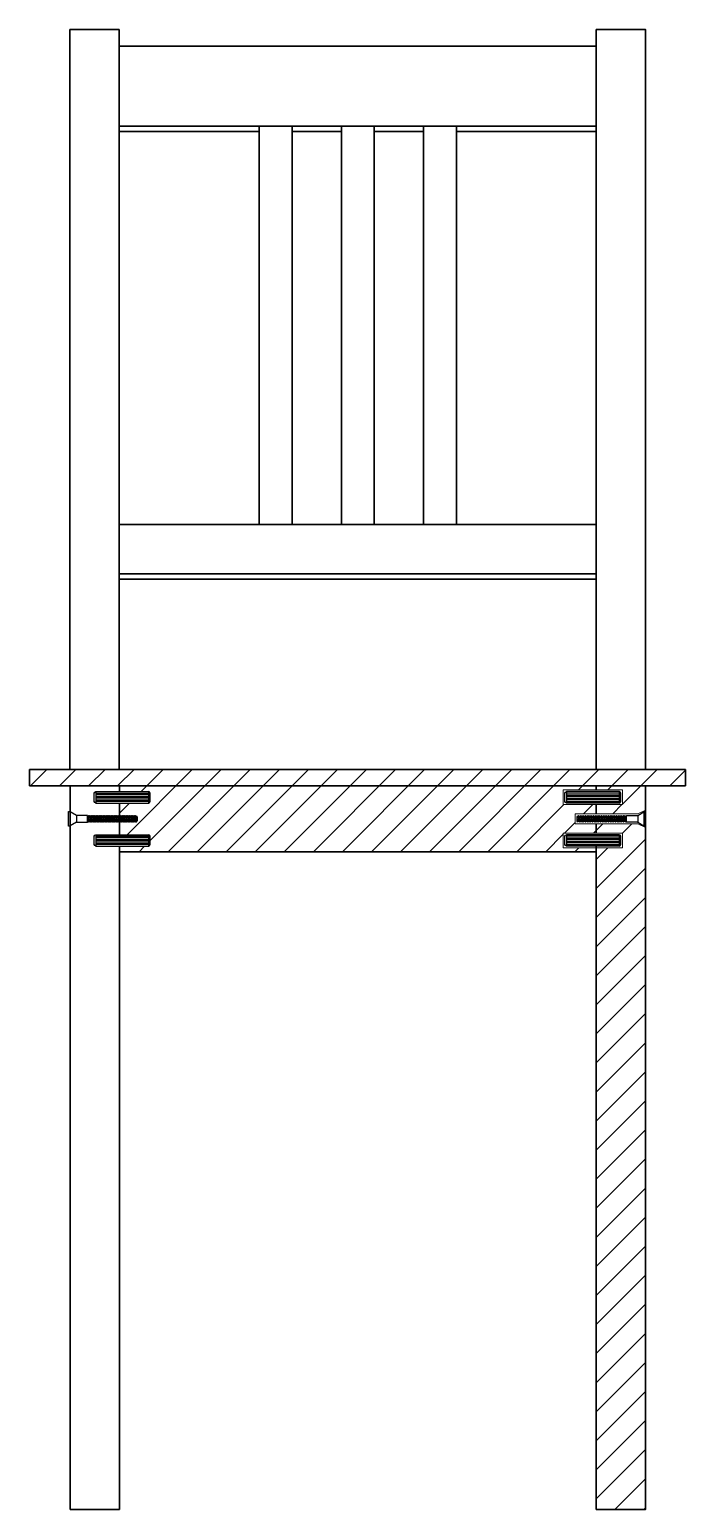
# Model space of a CAD drawing. Header units: inches. Extents: x -56 to 1120, y -151 to 478.
# Drawn here: x 904.6 to 944.5, y 89.9 to 179.9 of the extents above; entities that cross this region are included whole.
import ezdxf

# ---------------------------------------------------------------- set-up
doc = ezdxf.new("R2010")
doc.units = ezdxf.units.IN
doc.header["$MEASUREMENT"] = 0
doc.layers.get('0').update_dxf_attribs({"lineweight": 30})
for name, color, linetype, lineweight in [('MARCATURA', 111, 'Continuous', 20), ('RETINI', 2, 'Continuous', 20), ('Viti', 4, 'Continuous', 25)]:
    doc.layers.add(name, color=color, linetype=linetype, lineweight=lineweight)

msp = doc.modelspace()

# ---------------------------------------------------------------- hatches: boundary and pattern name
at = {"layer": 'RETINI'}
h = msp.add_hatch(dxfattribs=at)
h.set_pattern_fill('ANSI31', color=256, scale=10)
edge = h.paths.add_edge_path()
edge.add_line((937.744, 132.161), (939.027, 132.161))
edge.add_line((939.027, 132.161), (939.027, 132.724))
edge.add_line((939.027, 132.724), (938.828, 132.724))
edge.add_line((938.828, 132.724), (937.026, 132.724))
edge.add_line((937.026, 132.724), (937.026, 133.624))
edge.add_line((937.026, 133.624), (938.828, 133.624))
edge.add_line((938.828, 133.624), (939.027, 133.624))
edge.add_line((939.027, 133.624), (939.027, 133.862))
edge.add_line((939.027, 133.862), (910.027, 133.862))
edge.add_line((910.027, 133.862), (910.027, 133.524))
edge.add_line((910.027, 133.524), (911.839, 133.524))
edge.add_spline(control_points=[(911.787, 133.524), (911.834, 133.524), (911.887, 133.471), (911.887, 133.424)], knot_values=[0, 0, 0, 0, 0.141433, 0.141433, 0.141433, 0.141433], degree=3, periodic=0)
edge.add_line((911.887, 133.424), (911.887, 132.872))
edge.add_spline(control_points=[(911.887, 132.925), (911.887, 132.878), (911.835, 132.824), (911.787, 132.824)], knot_values=[0, 0, 0, 0, 0.142721, 0.142721, 0.142721, 0.142721], degree=3, periodic=0)
edge.add_line((911.787, 132.824), (910.027, 132.824))
edge.add_line((910.027, 132.824), (910.027, 132.059))
edge.add_line((910.027, 132.059), (910.075, 132.011))
edge.add_line((910.075, 132.011), (910.095, 132.061))
edge.add_line((910.095, 132.061), (910.145, 132.011))
edge.add_line((910.145, 132.011), (910.165, 132.061))
edge.add_line((910.165, 132.061), (910.215, 132.011))
edge.add_line((910.215, 132.011), (910.235, 132.061))
edge.add_line((910.235, 132.061), (910.285, 132.011))
edge.add_line((910.285, 132.011), (910.305, 132.061))
edge.add_line((910.305, 132.061), (910.355, 132.011))
edge.add_line((910.355, 132.011), (910.375, 132.061))
edge.add_line((910.375, 132.061), (910.425, 132.011))
edge.add_line((910.425, 132.011), (910.445, 132.061))
edge.add_line((910.445, 132.061), (910.495, 132.011))
edge.add_line((910.495, 132.011), (910.515, 132.061))
edge.add_line((910.515, 132.061), (910.565, 132.011))
edge.add_line((910.565, 132.011), (910.585, 132.061))
edge.add_line((910.585, 132.061), (910.635, 132.011))
edge.add_line((910.635, 132.011), (910.655, 132.061))
edge.add_line((910.655, 132.061), (910.705, 132.011))
edge.add_line((910.705, 132.011), (910.725, 132.061))
edge.add_line((910.725, 132.061), (910.775, 132.011))
edge.add_line((910.775, 132.011), (910.795, 132.061))
edge.add_line((910.795, 132.061), (910.845, 132.011))
edge.add_line((910.845, 132.011), (910.865, 132.061))
edge.add_line((910.865, 132.061), (910.915, 132.011))
edge.add_line((910.915, 132.011), (910.935, 132.061))
edge.add_line((910.935, 132.061), (910.985, 132.011))
edge.add_line((910.985, 132.011), (911.005, 132.061))
edge.add_line((911.005, 132.061), (911.055, 132.011))
edge.add_line((911.055, 132.011), (911.11, 132.011))
edge.add_line((911.11, 132.011), (911.11, 131.736))
edge.add_arc((911.085, 131.736), 0.025, -90, 0, ccw=False)
edge.add_line((911.085, 131.711), (911.08, 131.711))
edge.add_line((911.08, 131.711), (911.06, 131.661))
edge.add_line((911.06, 131.661), (911.01, 131.711))
edge.add_line((911.01, 131.711), (910.99, 131.661))
edge.add_line((910.99, 131.661), (910.94, 131.711))
edge.add_line((910.94, 131.711), (910.92, 131.661))
edge.add_line((910.92, 131.661), (910.87, 131.711))
edge.add_line((910.87, 131.711), (910.85, 131.661))
edge.add_line((910.85, 131.661), (910.8, 131.711))
edge.add_line((910.8, 131.711), (910.78, 131.661))
edge.add_line((910.78, 131.661), (910.73, 131.711))
edge.add_line((910.73, 131.711), (910.71, 131.661))
edge.add_line((910.71, 131.661), (910.66, 131.711))
edge.add_line((910.66, 131.711), (910.64, 131.661))
edge.add_line((910.64, 131.661), (910.59, 131.711))
edge.add_line((910.59, 131.711), (910.57, 131.661))
edge.add_line((910.57, 131.661), (910.52, 131.711))
edge.add_line((910.52, 131.711), (910.5, 131.661))
edge.add_line((910.5, 131.661), (910.45, 131.711))
edge.add_line((910.45, 131.711), (910.43, 131.661))
edge.add_line((910.43, 131.661), (910.38, 131.711))
edge.add_line((910.38, 131.711), (910.36, 131.661))
edge.add_line((910.36, 131.661), (910.31, 131.711))
edge.add_line((910.31, 131.711), (910.29, 131.661))
edge.add_line((910.29, 131.661), (910.24, 131.711))
edge.add_line((910.24, 131.711), (910.22, 131.661))
edge.add_line((910.22, 131.661), (910.17, 131.711))
edge.add_line((910.17, 131.711), (910.15, 131.661))
edge.add_line((910.15, 131.661), (910.1, 131.711))
edge.add_line((910.1, 131.711), (910.08, 131.661))
edge.add_line((910.08, 131.661), (910.03, 131.711))
edge.add_line((910.03, 131.711), (910.027, 131.703))
edge.add_line((910.027, 131.703), (910.027, 130.898))
edge.add_line((910.027, 130.898), (911.839, 130.898))
edge.add_spline(control_points=[(911.787, 130.898), (911.834, 130.898), (911.887, 130.845), (911.887, 130.798)], knot_values=[0, 0, 0, 0, 0.141433, 0.141433, 0.141433, 0.141433], degree=3, periodic=0)
edge.add_line((911.887, 130.798), (911.887, 130.247))
edge.add_spline(control_points=[(911.887, 130.3), (911.887, 130.252), (911.835, 130.198), (911.787, 130.198)], knot_values=[0, 0, 0, 0, 0.142721, 0.142721, 0.142721, 0.142721], degree=3, periodic=0)
edge.add_line((911.787, 130.198), (910.027, 130.198))
edge.add_line((910.027, 130.198), (910.027, 129.862))
edge.add_line((910.027, 129.862), (939.027, 129.862))
edge.add_line((939.027, 129.862), (939.027, 130.099))
edge.add_line((939.027, 130.099), (938.828, 130.099))
edge.add_line((938.828, 130.099), (937.026, 130.099))
edge.add_line((937.026, 130.099), (937.026, 130.999))
edge.add_line((937.026, 130.999), (938.828, 130.999))
edge.add_line((938.828, 130.999), (939.027, 130.999))
edge.add_line((939.027, 130.999), (939.027, 131.561))
edge.add_line((939.027, 131.561), (937.744, 131.561))
edge.add_line((937.744, 131.561), (937.744, 132.161))
h.paths.add_polyline_path([(942.027, 131.331), (941.552, 131.561), (939.027, 131.561), (939.027, 130.999), (940.629, 130.999), (940.629, 130.099), (939.027, 130.099), (939.027, 89.862), (942.027, 89.862)])
h.paths.add_polyline_path([(942.027, 133.862), (942.005, 133.862), (939.027, 133.862), (939.027, 133.624), (940.629, 133.624), (940.629, 132.724), (939.027, 132.724), (939.027, 132.161), (941.552, 132.161), (942.027, 132.391)])
h.paths.add_polyline_path([(944.455, 134.862), (942.005, 134.862), (939.027, 134.862), (910.005, 134.862), (907.005, 134.862), (904.555, 134.862), (904.555, 133.862), (907.005, 133.862), (910.027, 133.862), (939.027, 133.862), (942.005, 133.862), (942.027, 133.862), (944.455, 133.862)])

# ---------------------------------------------------------------- linework, layer by layer
for p, q in [((907.005, 178.862), (907.005, 134.862)), ((910.027, 178.862), (939.027, 178.862)), ((939.027, 178.862), (939.027, 134.862)), ((910.027, 173.981), (939.027, 173.981)), ((918.527, 173.981), (918.527, 149.759)), ((920.527, 173.981), (920.527, 149.759)), ((923.527, 173.981), (923.527, 149.759)), ((923.527, 173.981), (923.527, 149.759)), ((923.527, 173.981), (925.527, 173.981)), ((925.527, 173.981), (925.527, 149.759)), ((925.527, 173.981), (925.527, 149.759)), ((928.527, 173.981), (928.527, 149.759)), ((930.527, 173.981), (930.527, 149.759)), ((910.027, 173.656), (918.527, 173.656)), ((920.527, 173.656), (923.527, 173.656)), ((925.527, 173.656), (928.527, 173.656)), ((930.527, 173.656), (939.027, 173.656)), ((910.027, 149.759), (939.027, 149.759)), ((910.027, 146.759), (939.027, 146.759)), ((910.027, 146.434), (939.027, 146.434)), ((907.005, 134.862), (904.555, 134.862)), ((904.555, 133.862), (904.555, 134.862)), ((939.027, 134.862), (910.005, 134.862)), ((939.027, 134.862), (910.005, 134.862)), ((944.455, 134.862), (942.005, 134.862)), ((944.455, 133.862), (944.455, 134.862)), ((904.555, 133.862), (907.005, 133.862)), ((907.027, 133.862), (907.027, 89.862)), ((907.027, 89.862), (907.027, 133.862)), ((907.027, 133.862), (910.027, 133.862)), ((910.005, 133.862), (939.027, 133.862)), ((910.005, 133.862), (939.027, 133.862)), ((910.027, 133.862), (910.027, 133.524)), ((939.027, 133.862), (939.027, 133.624)), ((944.455, 133.862), (942.005, 133.862)), ((942.027, 89.862), (942.027, 133.862)), ((910.027, 132.824), (910.027, 132.059)), ((939.027, 132.724), (939.027, 132.161)), ((910.027, 131.703), (910.027, 130.898)), ((939.027, 131.561), (939.027, 130.999)), ((910.027, 130.198), (910.027, 89.862)), ((910.027, 129.862), (939.027, 129.862)), ((939.027, 130.198), (939.027, 89.862)), ((907.027, 89.862), (910.027, 89.862)), ((910.027, 89.862), (907.027, 89.862))]:
    msp.add_line(p, q)
for points in [[(910.005, 134.862), (907.005, 134.862), (907.005, 179.862), (910.005, 179.862)], [(942.027, 134.862), (939.027, 134.862), (939.027, 179.862), (942.027, 179.862)]]:
    msp.add_lwpolyline(points, close=True)
for points in [[(939.027, 133.624), (939.027, 133.862), (942.027, 133.862), (942.027, 89.862), (939.027, 89.862), (939.027, 130.099)], [(939.027, 132.161), (939.027, 132.724)], [(939.027, 130.999), (939.027, 131.561)]]:
    msp.add_lwpolyline(points)
at = {"layer": 'MARCATURA'}
for p, q in [((938.828, 133.624), (937.026, 133.624)), ((937.026, 133.624), (937.026, 132.724)), ((938.828, 133.624), (940.629, 133.624)), ((940.629, 133.624), (940.629, 132.724)), ((938.828, 132.724), (937.026, 132.724)), ((938.828, 132.724), (940.629, 132.724)), ((942.027, 132.391), (941.552, 132.161)), ((941.552, 132.161), (937.744, 132.161)), ((937.744, 132.161), (937.744, 131.561)), ((941.552, 131.561), (937.744, 131.561)), ((942.027, 131.331), (941.552, 131.561)), ((938.828, 130.999), (937.026, 130.999)), ((937.026, 130.999), (937.026, 130.099)), ((938.828, 130.999), (940.629, 130.999)), ((940.629, 130.999), (940.629, 130.099)), ((938.828, 130.099), (937.026, 130.099)), ((938.828, 130.099), (940.629, 130.099))]:
    msp.add_line(p, q, dxfattribs=at)
at = {"layer": 'Viti'}
for p, q in [((908.484, 132.925), (908.484, 133.424)), ((908.584, 133.524), (908.584, 132.824)), ((908.584, 133.524), (911.787, 133.524)), ((908.584, 133.424), (911.787, 133.424)), ((911.787, 133.324), (908.584, 133.324)), ((908.584, 133.224), (911.787, 133.224)), ((911.787, 133.524), (911.787, 132.824)), ((911.887, 132.925), (911.887, 133.424)), ((937.124, 132.925), (937.124, 133.424)), ((937.224, 133.524), (937.224, 132.824)), ((940.427, 133.524), (937.224, 133.524)), ((940.427, 133.424), (937.224, 133.424)), ((937.224, 133.324), (940.427, 133.324)), ((940.427, 133.224), (937.224, 133.224)), ((940.427, 133.524), (940.427, 132.824)), ((940.527, 132.925), (940.527, 133.424)), ((911.787, 133.124), (908.584, 133.124)), ((908.584, 133.024), (911.787, 133.024)), ((911.787, 132.924), (908.584, 132.924)), ((908.584, 132.824), (911.787, 132.824)), ((937.224, 133.124), (940.427, 133.124)), ((940.427, 133.024), (937.224, 133.024)), ((937.224, 132.924), (940.427, 132.924)), ((940.427, 132.824), (937.224, 132.824)), ((907.401, 132.061), (907.027, 132.291)), ((907.401, 131.661), (907.027, 131.431)), ((908.115, 132.011), (908.08, 132.046)), ((908.08, 131.701), (908.12, 131.661)), ((908.135, 132.061), (908.115, 132.011)), ((908.14, 131.711), (908.115, 132.011)), ((908.12, 131.661), (908.14, 131.711)), ((908.185, 132.011), (908.135, 132.061)), ((908.14, 131.711), (908.19, 131.661)), ((908.205, 132.061), (908.185, 132.011)), ((908.21, 131.711), (908.185, 132.011)), ((908.19, 131.661), (908.21, 131.711)), ((908.255, 132.011), (908.205, 132.061)), ((908.21, 131.711), (908.26, 131.661)), ((908.275, 132.061), (908.255, 132.011)), ((908.28, 131.711), (908.255, 132.011)), ((908.26, 131.661), (908.28, 131.711)), ((908.325, 132.011), (908.275, 132.061)), ((908.28, 131.711), (908.33, 131.661)), ((908.345, 132.061), (908.325, 132.011)), ((908.35, 131.711), (908.325, 132.011)), ((908.33, 131.661), (908.35, 131.711)), ((908.395, 132.011), (908.345, 132.061)), ((908.35, 131.711), (908.4, 131.661)), ((908.415, 132.061), (908.395, 132.011)), ((908.42, 131.711), (908.395, 132.011)), ((908.4, 131.661), (908.42, 131.711)), ((908.465, 132.011), (908.415, 132.061)), ((908.42, 131.711), (908.47, 131.661)), ((908.485, 132.061), (908.465, 132.011)), ((908.49, 131.711), (908.465, 132.011)), ((908.47, 131.661), (908.49, 131.711)), ((908.535, 132.011), (908.485, 132.061)), ((908.49, 131.711), (908.54, 131.661)), ((908.555, 132.061), (908.535, 132.011)), ((908.56, 131.711), (908.535, 132.011)), ((908.54, 131.661), (908.56, 131.711)), ((908.605, 132.011), (908.555, 132.061)), ((908.56, 131.711), (908.61, 131.661)), ((908.625, 132.061), (908.605, 132.011)), ((908.63, 131.711), (908.605, 132.011)), ((908.61, 131.661), (908.63, 131.711)), ((908.675, 132.011), (908.625, 132.061)), ((908.63, 131.711), (908.68, 131.661)), ((908.695, 132.061), (908.675, 132.011)), ((908.7, 131.711), (908.675, 132.011)), ((908.68, 131.661), (908.7, 131.711)), ((908.745, 132.011), (908.695, 132.061)), ((908.7, 131.711), (908.75, 131.661)), ((908.765, 132.061), (908.745, 132.011)), ((908.77, 131.711), (908.745, 132.011)), ((908.75, 131.661), (908.77, 131.711)), ((908.815, 132.011), (908.765, 132.061)), ((908.77, 131.711), (908.82, 131.661)), ((908.835, 132.061), (908.815, 132.011)), ((908.84, 131.711), (908.815, 132.011)), ((908.82, 131.661), (908.84, 131.711)), ((908.885, 132.011), (908.835, 132.061)), ((908.84, 131.711), (908.89, 131.661)), ((908.905, 132.061), (908.885, 132.011)), ((908.91, 131.711), (908.885, 132.011)), ((908.89, 131.661), (908.91, 131.711)), ((908.955, 132.011), (908.905, 132.061)), ((908.91, 131.711), (908.96, 131.661)), ((908.975, 132.061), (908.955, 132.011)), ((908.98, 131.711), (908.955, 132.011)), ((908.96, 131.661), (908.98, 131.711)), ((909.025, 132.011), (908.975, 132.061)), ((908.98, 131.711), (909.03, 131.661)), ((909.045, 132.061), (909.025, 132.011)), ((909.05, 131.711), (909.025, 132.011)), ((909.03, 131.661), (909.05, 131.711)), ((909.095, 132.011), (909.045, 132.061)), ((909.05, 131.711), (909.1, 131.661)), ((909.115, 132.061), (909.095, 132.011)), ((909.12, 131.711), (909.095, 132.011)), ((909.1, 131.661), (909.12, 131.711)), ((909.165, 132.011), (909.115, 132.061)), ((909.12, 131.711), (909.17, 131.661)), ((909.185, 132.061), (909.165, 132.011)), ((909.19, 131.711), (909.165, 132.011)), ((909.17, 131.661), (909.19, 131.711)), ((909.235, 132.011), (909.185, 132.061)), ((909.19, 131.711), (909.24, 131.661)), ((909.255, 132.061), (909.235, 132.011)), ((909.26, 131.711), (909.235, 132.011)), ((909.24, 131.661), (909.26, 131.711)), ((909.305, 132.011), (909.255, 132.061)), ((909.26, 131.711), (909.31, 131.661)), ((909.325, 132.061), (909.305, 132.011)), ((909.33, 131.711), (909.305, 132.011)), ((909.31, 131.661), (909.33, 131.711)), ((909.375, 132.011), (909.325, 132.061)), ((909.33, 131.711), (909.38, 131.661)), ((909.395, 132.061), (909.375, 132.011)), ((909.4, 131.711), (909.375, 132.011)), ((909.38, 131.661), (909.4, 131.711)), ((909.445, 132.011), (909.395, 132.061)), ((909.4, 131.711), (909.45, 131.661)), ((909.465, 132.061), (909.445, 132.011)), ((909.47, 131.711), (909.445, 132.011)), ((909.45, 131.661), (909.47, 131.711)), ((909.515, 132.011), (909.465, 132.061)), ((909.47, 131.711), (909.52, 131.661)), ((909.535, 132.061), (909.515, 132.011)), ((909.54, 131.711), (909.515, 132.011)), ((909.52, 131.661), (909.54, 131.711)), ((909.585, 132.011), (909.535, 132.061)), ((909.54, 131.711), (909.59, 131.661)), ((909.605, 132.061), (909.585, 132.011)), ((909.61, 131.711), (909.585, 132.011)), ((909.59, 131.661), (909.61, 131.711)), ((909.655, 132.011), (909.605, 132.061)), ((909.61, 131.711), (909.66, 131.661)), ((909.675, 132.061), (909.655, 132.011)), ((909.68, 131.711), (909.655, 132.011)), ((909.66, 131.661), (909.68, 131.711)), ((909.725, 132.011), (909.675, 132.061)), ((909.68, 131.711), (909.73, 131.661)), ((909.745, 132.061), (909.725, 132.011)), ((909.75, 131.711), (909.725, 132.011)), ((909.73, 131.661), (909.75, 131.711)), ((909.795, 132.011), (909.745, 132.061)), ((909.75, 131.711), (909.8, 131.661)), ((909.815, 132.061), (909.795, 132.011)), ((909.82, 131.711), (909.795, 132.011)), ((909.8, 131.661), (909.82, 131.711)), ((909.865, 132.011), (909.815, 132.061)), ((909.82, 131.711), (909.87, 131.661)), ((909.885, 132.061), (909.865, 132.011)), ((909.89, 131.711), (909.865, 132.011)), ((909.87, 131.661), (909.89, 131.711)), ((909.935, 132.011), (909.885, 132.061)), ((909.89, 131.711), (909.94, 131.661)), ((909.955, 132.061), (909.935, 132.011)), ((909.96, 131.711), (909.935, 132.011)), ((909.94, 131.661), (909.96, 131.711)), ((910.005, 132.011), (909.955, 132.061)), ((909.96, 131.711), (910.01, 131.661)), ((910.025, 132.061), (910.005, 132.011)), ((910.03, 131.711), (910.005, 132.011)), ((910.01, 131.661), (910.03, 131.711)), ((910.075, 132.011), (910.025, 132.061)), ((910.03, 131.711), (910.08, 131.661)), ((910.095, 132.061), (910.075, 132.011)), ((910.1, 131.711), (910.075, 132.011)), ((910.08, 131.661), (910.1, 131.711)), ((910.145, 132.011), (910.095, 132.061)), ((910.1, 131.711), (910.15, 131.661)), ((910.165, 132.061), (910.145, 132.011)), ((910.17, 131.711), (910.145, 132.011)), ((910.15, 131.661), (910.17, 131.711)), ((910.215, 132.011), (910.165, 132.061)), ((910.17, 131.711), (910.22, 131.661)), ((910.235, 132.061), (910.215, 132.011)), ((910.24, 131.711), (910.215, 132.011)), ((910.22, 131.661), (910.24, 131.711)), ((910.285, 132.011), (910.235, 132.061)), ((910.24, 131.711), (910.29, 131.661)), ((910.305, 132.061), (910.285, 132.011)), ((910.31, 131.711), (910.285, 132.011)), ((910.29, 131.661), (910.31, 131.711)), ((910.355, 132.011), (910.305, 132.061)), ((910.31, 131.711), (910.36, 131.661)), ((910.375, 132.061), (910.355, 132.011)), ((910.38, 131.711), (910.355, 132.011)), ((910.36, 131.661), (910.38, 131.711)), ((910.425, 132.011), (910.375, 132.061)), ((910.38, 131.711), (910.43, 131.661)), ((910.445, 132.061), (910.425, 132.011)), ((910.45, 131.711), (910.425, 132.011)), ((910.43, 131.661), (910.45, 131.711)), ((910.495, 132.011), (910.445, 132.061)), ((910.45, 131.711), (910.5, 131.661)), ((910.515, 132.061), (910.495, 132.011)), ((910.52, 131.711), (910.495, 132.011)), ((910.5, 131.661), (910.52, 131.711)), ((910.565, 132.011), (910.515, 132.061)), ((910.52, 131.711), (910.57, 131.661)), ((910.585, 132.061), (910.565, 132.011)), ((910.59, 131.711), (910.565, 132.011)), ((910.57, 131.661), (910.59, 131.711)), ((910.635, 132.011), (910.585, 132.061)), ((910.59, 131.711), (910.64, 131.661)), ((910.655, 132.061), (910.635, 132.011)), ((910.66, 131.711), (910.635, 132.011)), ((910.64, 131.661), (910.66, 131.711)), ((910.705, 132.011), (910.655, 132.061)), ((910.66, 131.711), (910.71, 131.661)), ((910.725, 132.061), (910.705, 132.011)), ((910.73, 131.711), (910.705, 132.011)), ((910.71, 131.661), (910.73, 131.711)), ((910.775, 132.011), (910.725, 132.061)), ((910.73, 131.711), (910.78, 131.661)), ((910.795, 132.061), (910.775, 132.011)), ((910.8, 131.711), (910.775, 132.011)), ((910.78, 131.661), (910.8, 131.711)), ((910.845, 132.011), (910.795, 132.061)), ((910.8, 131.711), (910.85, 131.661)), ((910.865, 132.061), (910.845, 132.011)), ((910.87, 131.711), (910.845, 132.011)), ((910.85, 131.661), (910.87, 131.711)), ((910.915, 132.011), (910.865, 132.061)), ((910.87, 131.711), (910.92, 131.661)), ((910.935, 132.061), (910.915, 132.011)), ((910.94, 131.711), (910.915, 132.011)), ((910.92, 131.661), (910.94, 131.711)), ((910.985, 132.011), (910.935, 132.061)), ((910.94, 131.711), (910.99, 131.661)), ((911.005, 132.061), (910.985, 132.011)), ((911.01, 131.711), (910.985, 132.011)), ((910.99, 131.661), (911.01, 131.711)), ((911.055, 132.011), (911.005, 132.061)), ((911.01, 131.711), (911.06, 131.661)), ((911.08, 131.711), (911.055, 132.011)), ((911.055, 132.011), (911.085, 132.011)), ((911.06, 131.661), (911.08, 131.711)), ((911.085, 131.711), (911.08, 131.711)), ((911.11, 131.986), (911.11, 131.736)), ((937.844, 131.986), (937.844, 131.736)), ((937.899, 132.011), (937.869, 132.011)), ((937.869, 131.711), (937.874, 131.711)), ((937.874, 131.711), (937.899, 132.011)), ((937.894, 131.661), (937.874, 131.711)), ((937.944, 131.711), (937.894, 131.661)), ((937.899, 132.011), (937.949, 132.061)), ((937.944, 131.711), (937.969, 132.011)), ((937.964, 131.661), (937.944, 131.711)), ((937.949, 132.061), (937.969, 132.011)), ((938.014, 131.711), (937.964, 131.661)), ((937.969, 132.011), (938.019, 132.061)), ((938.014, 131.711), (938.039, 132.011)), ((938.034, 131.661), (938.014, 131.711)), ((938.019, 132.061), (938.039, 132.011)), ((938.084, 131.711), (938.034, 131.661)), ((938.039, 132.011), (938.089, 132.061)), ((938.084, 131.711), (938.109, 132.011)), ((938.104, 131.661), (938.084, 131.711)), ((938.089, 132.061), (938.109, 132.011)), ((938.154, 131.711), (938.104, 131.661)), ((938.109, 132.011), (938.159, 132.061)), ((938.154, 131.711), (938.179, 132.011)), ((938.174, 131.661), (938.154, 131.711)), ((938.159, 132.061), (938.179, 132.011)), ((938.224, 131.711), (938.174, 131.661)), ((938.179, 132.011), (938.229, 132.061)), ((938.224, 131.711), (938.249, 132.011)), ((938.244, 131.661), (938.224, 131.711)), ((938.229, 132.061), (938.249, 132.011)), ((938.294, 131.711), (938.244, 131.661)), ((938.249, 132.011), (938.299, 132.061)), ((938.294, 131.711), (938.319, 132.011)), ((938.314, 131.661), (938.294, 131.711)), ((938.299, 132.061), (938.319, 132.011)), ((938.364, 131.711), (938.314, 131.661)), ((938.319, 132.011), (938.369, 132.061)), ((938.364, 131.711), (938.389, 132.011)), ((938.384, 131.661), (938.364, 131.711)), ((938.369, 132.061), (938.389, 132.011)), ((938.434, 131.711), (938.384, 131.661)), ((938.389, 132.011), (938.439, 132.061)), ((938.434, 131.711), (938.459, 132.011)), ((938.454, 131.661), (938.434, 131.711)), ((938.439, 132.061), (938.459, 132.011)), ((938.504, 131.711), (938.454, 131.661)), ((938.459, 132.011), (938.509, 132.061)), ((938.504, 131.711), (938.529, 132.011)), ((938.524, 131.661), (938.504, 131.711)), ((938.509, 132.061), (938.529, 132.011)), ((938.574, 131.711), (938.524, 131.661)), ((938.529, 132.011), (938.579, 132.061)), ((938.574, 131.711), (938.599, 132.011)), ((938.594, 131.661), (938.574, 131.711)), ((938.579, 132.061), (938.599, 132.011)), ((938.644, 131.711), (938.594, 131.661)), ((938.599, 132.011), (938.649, 132.061)), ((938.644, 131.711), (938.669, 132.011)), ((938.664, 131.661), (938.644, 131.711)), ((938.649, 132.061), (938.669, 132.011)), ((938.714, 131.711), (938.664, 131.661)), ((938.669, 132.011), (938.719, 132.061)), ((938.714, 131.711), (938.739, 132.011)), ((938.734, 131.661), (938.714, 131.711)), ((938.719, 132.061), (938.739, 132.011)), ((938.784, 131.711), (938.734, 131.661)), ((938.739, 132.011), (938.789, 132.061)), ((938.784, 131.711), (938.809, 132.011)), ((938.804, 131.661), (938.784, 131.711)), ((938.789, 132.061), (938.809, 132.011)), ((938.854, 131.711), (938.804, 131.661)), ((938.809, 132.011), (938.859, 132.061)), ((938.854, 131.711), (938.879, 132.011)), ((938.874, 131.661), (938.854, 131.711)), ((938.859, 132.061), (938.879, 132.011)), ((938.924, 131.711), (938.874, 131.661)), ((938.879, 132.011), (938.929, 132.061)), ((938.924, 131.711), (938.949, 132.011)), ((938.944, 131.661), (938.924, 131.711)), ((938.929, 132.061), (938.949, 132.011)), ((938.994, 131.711), (938.944, 131.661)), ((938.949, 132.011), (938.999, 132.061)), ((938.994, 131.711), (939.019, 132.011)), ((939.014, 131.661), (938.994, 131.711)), ((938.999, 132.061), (939.019, 132.011)), ((939.064, 131.711), (939.014, 131.661)), ((939.019, 132.011), (939.069, 132.061)), ((939.064, 131.711), (939.089, 132.011)), ((939.084, 131.661), (939.064, 131.711)), ((939.069, 132.061), (939.089, 132.011)), ((939.134, 131.711), (939.084, 131.661)), ((939.089, 132.011), (939.139, 132.061)), ((939.134, 131.711), (939.159, 132.011)), ((939.154, 131.661), (939.134, 131.711)), ((939.139, 132.061), (939.159, 132.011)), ((939.204, 131.711), (939.154, 131.661)), ((939.159, 132.011), (939.209, 132.061)), ((939.204, 131.711), (939.229, 132.011)), ((939.224, 131.661), (939.204, 131.711)), ((939.209, 132.061), (939.229, 132.011)), ((939.274, 131.711), (939.224, 131.661)), ((939.229, 132.011), (939.279, 132.061)), ((939.274, 131.711), (939.299, 132.011)), ((939.294, 131.661), (939.274, 131.711)), ((939.279, 132.061), (939.299, 132.011)), ((939.344, 131.711), (939.294, 131.661)), ((939.299, 132.011), (939.349, 132.061)), ((939.344, 131.711), (939.369, 132.011)), ((939.364, 131.661), (939.344, 131.711)), ((939.349, 132.061), (939.369, 132.011)), ((939.414, 131.711), (939.364, 131.661)), ((939.369, 132.011), (939.419, 132.061)), ((939.414, 131.711), (939.439, 132.011)), ((939.434, 131.661), (939.414, 131.711)), ((939.419, 132.061), (939.439, 132.011)), ((939.484, 131.711), (939.434, 131.661)), ((939.439, 132.011), (939.489, 132.061)), ((939.484, 131.711), (939.509, 132.011)), ((939.504, 131.661), (939.484, 131.711)), ((939.489, 132.061), (939.509, 132.011)), ((939.554, 131.711), (939.504, 131.661)), ((939.509, 132.011), (939.559, 132.061)), ((939.554, 131.711), (939.579, 132.011)), ((939.574, 131.661), (939.554, 131.711)), ((939.559, 132.061), (939.579, 132.011)), ((939.624, 131.711), (939.574, 131.661)), ((939.579, 132.011), (939.629, 132.061)), ((939.624, 131.711), (939.649, 132.011)), ((939.644, 131.661), (939.624, 131.711)), ((939.629, 132.061), (939.649, 132.011)), ((939.694, 131.711), (939.644, 131.661)), ((939.649, 132.011), (939.699, 132.061)), ((939.694, 131.711), (939.719, 132.011)), ((939.714, 131.661), (939.694, 131.711)), ((939.699, 132.061), (939.719, 132.011)), ((939.764, 131.711), (939.714, 131.661)), ((939.719, 132.011), (939.769, 132.061)), ((939.764, 131.711), (939.789, 132.011)), ((939.784, 131.661), (939.764, 131.711)), ((939.769, 132.061), (939.789, 132.011)), ((939.834, 131.711), (939.784, 131.661)), ((939.789, 132.011), (939.839, 132.061)), ((939.834, 131.711), (939.859, 132.011)), ((939.854, 131.661), (939.834, 131.711)), ((939.839, 132.061), (939.859, 132.011)), ((939.904, 131.711), (939.854, 131.661)), ((939.859, 132.011), (939.909, 132.061)), ((939.904, 131.711), (939.929, 132.011)), ((939.924, 131.661), (939.904, 131.711)), ((939.909, 132.061), (939.929, 132.011)), ((939.974, 131.711), (939.924, 131.661)), ((939.929, 132.011), (939.979, 132.061)), ((939.974, 131.711), (939.999, 132.011)), ((939.994, 131.661), (939.974, 131.711)), ((939.979, 132.061), (939.999, 132.011)), ((940.044, 131.711), (939.994, 131.661)), ((939.999, 132.011), (940.049, 132.061)), ((940.044, 131.711), (940.069, 132.011)), ((940.064, 131.661), (940.044, 131.711)), ((940.049, 132.061), (940.069, 132.011)), ((940.114, 131.711), (940.064, 131.661)), ((940.069, 132.011), (940.119, 132.061)), ((940.114, 131.711), (940.139, 132.011)), ((940.134, 131.661), (940.114, 131.711)), ((940.119, 132.061), (940.139, 132.011)), ((940.184, 131.711), (940.134, 131.661)), ((940.139, 132.011), (940.189, 132.061)), ((940.184, 131.711), (940.209, 132.011)), ((940.204, 131.661), (940.184, 131.711)), ((940.189, 132.061), (940.209, 132.011)), ((940.254, 131.711), (940.204, 131.661)), ((940.209, 132.011), (940.259, 132.061)), ((940.254, 131.711), (940.279, 132.011)), ((940.274, 131.661), (940.254, 131.711)), ((940.259, 132.061), (940.279, 132.011)), ((940.324, 131.711), (940.274, 131.661)), ((940.279, 132.011), (940.329, 132.061)), ((940.324, 131.711), (940.349, 132.011)), ((940.344, 131.661), (940.324, 131.711)), ((940.329, 132.061), (940.349, 132.011)), ((940.394, 131.711), (940.344, 131.661)), ((940.349, 132.011), (940.399, 132.061)), ((940.394, 131.711), (940.419, 132.011)), ((940.414, 131.661), (940.394, 131.711)), ((940.399, 132.061), (940.419, 132.011)), ((940.464, 131.711), (940.414, 131.661)), ((940.419, 132.011), (940.469, 132.061)), ((940.464, 131.711), (940.489, 132.011)), ((940.484, 131.661), (940.464, 131.711)), ((940.469, 132.061), (940.489, 132.011)), ((940.534, 131.711), (940.484, 131.661)), ((940.489, 132.011), (940.539, 132.061)), ((940.534, 131.711), (940.559, 132.011)), ((940.554, 131.661), (940.534, 131.711)), ((940.539, 132.061), (940.559, 132.011)), ((940.604, 131.711), (940.554, 131.661)), ((940.559, 132.011), (940.609, 132.061)), ((940.604, 131.711), (940.629, 132.011)), ((940.624, 131.661), (940.604, 131.711)), ((940.609, 132.061), (940.629, 132.011)), ((940.674, 131.711), (940.624, 131.661)), ((940.629, 132.011), (940.679, 132.061)), ((940.674, 131.711), (940.699, 132.011)), ((940.694, 131.661), (940.674, 131.711)), ((940.679, 132.061), (940.699, 132.011)), ((940.744, 131.711), (940.694, 131.661)), ((940.699, 132.011), (940.749, 132.061)), ((940.744, 131.711), (940.769, 132.011)), ((940.764, 131.661), (940.744, 131.711)), ((940.749, 132.061), (940.769, 132.011)), ((940.814, 131.711), (940.764, 131.661)), ((940.769, 132.011), (940.819, 132.061)), ((940.814, 131.711), (940.839, 132.011)), ((940.834, 131.661), (940.814, 131.711)), ((940.819, 132.061), (940.839, 132.011)), ((940.874, 131.701), (940.834, 131.661)), ((940.839, 132.011), (940.874, 132.046)), ((941.552, 132.061), (941.927, 132.291)), ((941.552, 131.661), (941.927, 131.431)), ((908.484, 130.3), (908.484, 130.798)), ((908.584, 130.898), (908.584, 130.198)), ((908.584, 130.898), (911.787, 130.898)), ((908.584, 130.798), (911.787, 130.798)), ((911.787, 130.698), (908.584, 130.698)), ((908.584, 130.598), (911.787, 130.598)), ((911.787, 130.898), (911.787, 130.198)), ((911.887, 130.3), (911.887, 130.798)), ((937.124, 130.3), (937.124, 130.798)), ((937.224, 130.898), (937.224, 130.198)), ((940.427, 130.898), (937.224, 130.898)), ((940.427, 130.798), (937.224, 130.798)), ((937.224, 130.698), (940.427, 130.698)), ((940.427, 130.598), (937.224, 130.598)), ((940.427, 130.898), (940.427, 130.198)), ((940.527, 130.3), (940.527, 130.798)), ((911.787, 130.498), (908.584, 130.498)), ((908.584, 130.398), (911.787, 130.398)), ((911.787, 130.298), (908.584, 130.298)), ((908.584, 130.198), (911.787, 130.198)), ((937.224, 130.498), (940.427, 130.498)), ((940.427, 130.398), (937.224, 130.398)), ((937.224, 130.298), (940.427, 130.298)), ((940.427, 130.198), (937.224, 130.198))]:
    msp.add_line(p, q, dxfattribs=at)
for points in [[(906.927, 131.431), (906.927, 132.291, -0.414214), (906.947, 132.311), (907.007, 132.311, -0.414214), (907.027, 132.291), (907.027, 131.431, -0.414214), (907.007, 131.411), (906.947, 131.411, -0.414214)], [(942.027, 131.431), (942.027, 132.291, 0.414214), (942.007, 132.311), (941.947, 132.311, 0.414214), (941.927, 132.291), (941.927, 131.431, 0.414214), (941.947, 131.411), (942.007, 131.411, 0.414214)]]:
    msp.add_lwpolyline(points, format="xyb", close=True, dxfattribs=at)
for points in [[(908.08, 132.061), (907.401, 132.061), (907.401, 131.661), (908.08, 131.661)], [(940.874, 132.061), (941.552, 132.061), (941.552, 131.661), (940.874, 131.661)]]:
    msp.add_lwpolyline(points, close=True, dxfattribs=at)
for centre, start, end in [((911.085, 131.986), 0, 90), ((911.085, 131.736), 270, 0), ((937.869, 131.986), 90, 180), ((937.869, 131.736), 180, 270)]:
    msp.add_arc(centre, 0.025, start, end, dxfattribs=at)
for points in [[(908.484, 133.424), (908.484, 133.471), (908.537, 133.524), (908.584, 133.524)], [(911.887, 133.424), (911.887, 133.471), (911.834, 133.524), (911.787, 133.524)], [(937.124, 133.424), (937.124, 133.471), (937.177, 133.524), (937.224, 133.524)], [(940.527, 133.424), (940.527, 133.471), (940.474, 133.524), (940.427, 133.524)], [(908.584, 132.824), (908.536, 132.824), (908.484, 132.878), (908.484, 132.925)], [(911.787, 132.824), (911.835, 132.824), (911.887, 132.878), (911.887, 132.925)], [(937.224, 132.824), (937.176, 132.824), (937.124, 132.878), (937.124, 132.925)], [(940.427, 132.824), (940.474, 132.824), (940.527, 132.878), (940.527, 132.925)], [(908.484, 130.798), (908.484, 130.845), (908.537, 130.898), (908.584, 130.898)], [(911.887, 130.798), (911.887, 130.845), (911.834, 130.898), (911.787, 130.898)], [(937.124, 130.798), (937.124, 130.845), (937.177, 130.898), (937.224, 130.898)], [(940.527, 130.798), (940.527, 130.845), (940.474, 130.898), (940.427, 130.898)], [(908.584, 130.198), (908.536, 130.198), (908.484, 130.252), (908.484, 130.3)], [(911.787, 130.198), (911.835, 130.198), (911.887, 130.252), (911.887, 130.3)], [(937.224, 130.198), (937.176, 130.198), (937.124, 130.252), (937.124, 130.3)], [(940.427, 130.198), (940.474, 130.198), (940.527, 130.252), (940.527, 130.3)]]:
    msp.add_open_spline(points, degree=3, dxfattribs=at)

doc.saveas('drawing.dxf')
